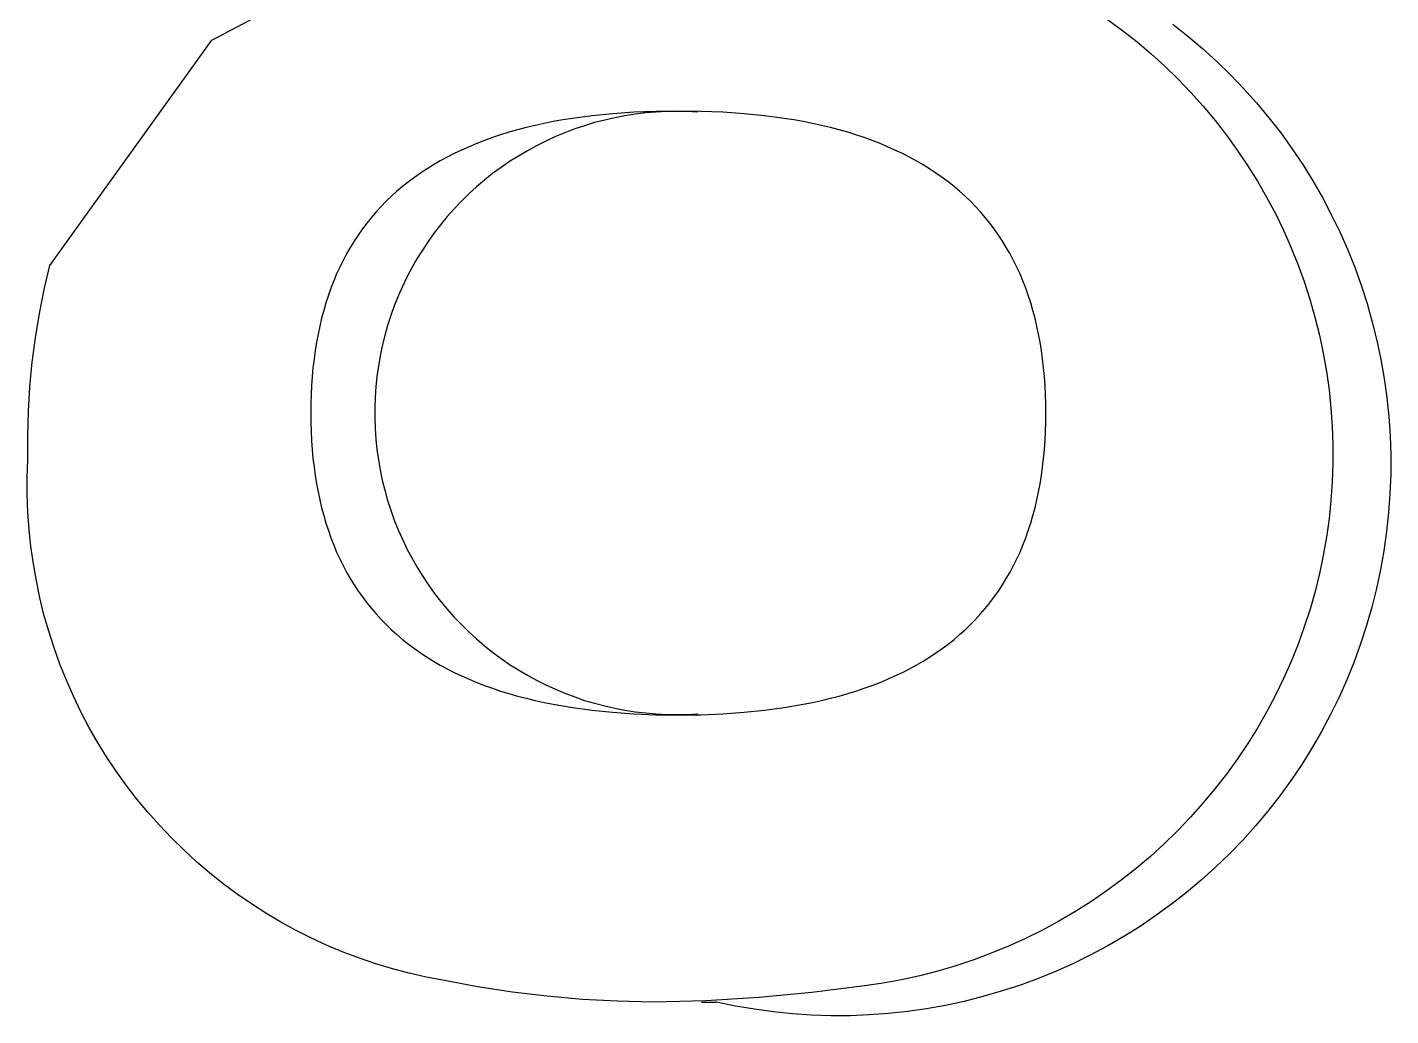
# Model space of a CAD drawing. Header units: millimetres. Extents: x -1893 to 2799, y -925 to 2353.
# Drawn here: x -1082.424 to -1081.142, y 1917.047 to 1917.976 of the extents above; entities that cross this region are included whole.
import ezdxf

# ---------------------------------------------------------------- set-up
doc = ezdxf.new("R2010")
doc.units = ezdxf.units.MM
doc.header["$MEASUREMENT"] = 0
doc.layers.add('Utwórz2D linie widoczne', color=7, linetype='Continuous', true_color=0x000000)

msp = doc.modelspace()

# ---------------------------------------------------------------- linework, layer by layer
at = {"layer": 'Utwórz2D linie widoczne'}
for p, q in [((-1082.2505, 1917.9643), (-1082.1309, 1918.0275)), ((-1081.4079, 1917.9838), (-1081.3939, 1917.9735)), ((-1081.3466, 1917.9794), (-1081.3324, 1917.9682)), ((-1081.3939, 1917.9735), (-1081.3802, 1917.9627)), ((-1081.3324, 1917.9682), (-1081.3186, 1917.9565)), ((-1082.4029, 1917.7523), (-1082.2505, 1917.9643)), ((-1081.3802, 1917.9627), (-1081.3669, 1917.9515)), ((-1081.3186, 1917.9565), (-1081.3052, 1917.9444)), ((-1081.3669, 1917.9515), (-1081.354, 1917.9398)), ((-1081.3052, 1917.9444), (-1081.2922, 1917.9318)), ((-1081.354, 1917.9398), (-1081.3416, 1917.9277)), ((-1081.3416, 1917.9277), (-1081.3295, 1917.9151)), ((-1081.2922, 1917.9318), (-1081.2797, 1917.9187)), ((-1081.3295, 1917.9151), (-1081.3179, 1917.9022)), ((-1081.2797, 1917.9187), (-1081.2677, 1917.9053)), ((-1081.3179, 1917.9022), (-1081.3067, 1917.8888)), ((-1081.2677, 1917.9053), (-1081.2561, 1917.8914)), ((-1081.9204, 1917.8893), (-1081.9293, 1917.8877)), ((-1081.9114, 1917.8908), (-1081.9204, 1917.8893)), ((-1081.8928, 1917.8933), (-1081.9114, 1917.8908)), ((-1081.8735, 1917.8952), (-1081.8928, 1917.8933)), ((-1081.881, 1917.8892), (-1081.8905, 1917.8868)), ((-1081.8715, 1917.8914), (-1081.881, 1917.8892)), ((-1081.8536, 1917.8966), (-1081.8735, 1917.8952)), ((-1081.8619, 1917.8932), (-1081.8715, 1917.8914)), ((-1081.8522, 1917.8947), (-1081.8619, 1917.8932)), ((-1081.833, 1917.8974), (-1081.8536, 1917.8966)), ((-1081.8424, 1917.8959), (-1081.8522, 1917.8947)), ((-1081.8327, 1917.8967), (-1081.8424, 1917.8959)), ((-1081.8117, 1917.8977), (-1081.833, 1917.8974)), ((-1081.8229, 1917.8972), (-1081.8327, 1917.8967)), ((-1081.8131, 1917.8973), (-1081.8229, 1917.8972)), ((-1081.8033, 1917.8971), (-1081.8131, 1917.8973)), ((-1081.7904, 1917.8974), (-1081.8117, 1917.8977)), ((-1081.7935, 1917.8966), (-1081.8033, 1917.8971)), ((-1081.7698, 1917.8966), (-1081.7904, 1917.8974)), ((-1081.7499, 1917.8952), (-1081.7698, 1917.8966)), ((-1081.7307, 1917.8933), (-1081.7499, 1917.8952)), ((-1081.7121, 1917.8908), (-1081.7307, 1917.8933)), ((-1081.7031, 1917.8893), (-1081.7121, 1917.8908)), ((-1081.6942, 1917.8877), (-1081.7031, 1917.8893)), ((-1081.3067, 1917.8888), (-1081.2961, 1917.8751)), ((-1081.2561, 1917.8914), (-1081.245, 1917.8771)), ((-1081.971, 1917.8777), (-1081.9789, 1917.8752)), ((-1081.963, 1917.88), (-1081.971, 1917.8777)), ((-1081.9548, 1917.8821), (-1081.963, 1917.88)), ((-1081.9465, 1917.8841), (-1081.9548, 1917.8821)), ((-1081.938, 1917.886), (-1081.9465, 1917.8841)), ((-1081.9293, 1917.8877), (-1081.938, 1917.886)), ((-1081.9184, 1917.8773), (-1081.9274, 1917.8736)), ((-1081.9092, 1917.8808), (-1081.9184, 1917.8773)), ((-1081.8999, 1917.8839), (-1081.9092, 1917.8808)), ((-1081.8905, 1917.8868), (-1081.8999, 1917.8839)), ((-1081.6855, 1917.886), (-1081.6942, 1917.8877)), ((-1081.677, 1917.8841), (-1081.6855, 1917.886)), ((-1081.6686, 1917.8821), (-1081.677, 1917.8841)), ((-1081.6604, 1917.88), (-1081.6686, 1917.8821)), ((-1081.6524, 1917.8777), (-1081.6604, 1917.88)), ((-1081.6446, 1917.8752), (-1081.6524, 1917.8777)), ((-1081.245, 1917.8771), (-1081.2345, 1917.8625)), ((-1082.0086, 1917.8641), (-1082.0156, 1917.861)), ((-1082.0014, 1917.8671), (-1082.0086, 1917.8641)), ((-1081.9941, 1917.87), (-1082.0014, 1917.8671)), ((-1081.9866, 1917.8727), (-1081.9941, 1917.87)), ((-1081.9789, 1917.8752), (-1081.9866, 1917.8727)), ((-1081.9451, 1917.8651), (-1081.9537, 1917.8604)), ((-1081.9364, 1917.8695), (-1081.9451, 1917.8651)), ((-1081.9274, 1917.8736), (-1081.9364, 1917.8695)), ((-1081.6369, 1917.8727), (-1081.6446, 1917.8752)), ((-1081.6294, 1917.87), (-1081.6369, 1917.8727)), ((-1081.622, 1917.8671), (-1081.6294, 1917.87)), ((-1081.6149, 1917.8641), (-1081.622, 1917.8671)), ((-1081.6079, 1917.861), (-1081.6149, 1917.8641)), ((-1081.2961, 1917.8751), (-1081.2859, 1917.861)), ((-1082.0356, 1917.8508), (-1082.042, 1917.8472)), ((-1082.0291, 1917.8544), (-1082.0356, 1917.8508)), ((-1082.0225, 1917.8578), (-1082.0291, 1917.8544)), ((-1082.0156, 1917.861), (-1082.0225, 1917.8578)), ((-1081.9622, 1917.8554), (-1081.9704, 1917.8501)), ((-1081.9537, 1917.8604), (-1081.9622, 1917.8554)), ((-1081.601, 1917.8578), (-1081.6079, 1917.861)), ((-1081.5944, 1917.8544), (-1081.601, 1917.8578)), ((-1081.5879, 1917.8508), (-1081.5944, 1917.8544)), ((-1081.5815, 1917.8472), (-1081.5879, 1917.8508)), ((-1081.2859, 1917.861), (-1081.2762, 1917.8466)), ((-1081.2345, 1917.8625), (-1081.2244, 1917.8474)), ((-1082.0541, 1917.8394), (-1082.0599, 1917.8353)), ((-1082.0481, 1917.8433), (-1082.0541, 1917.8394)), ((-1082.042, 1917.8472), (-1082.0481, 1917.8433)), ((-1081.9864, 1917.8388), (-1081.9941, 1917.8327)), ((-1081.9785, 1917.8446), (-1081.9864, 1917.8388)), ((-1081.9704, 1917.8501), (-1081.9785, 1917.8446)), ((-1081.5754, 1917.8433), (-1081.5815, 1917.8472)), ((-1081.5694, 1917.8394), (-1081.5754, 1917.8433)), ((-1081.5635, 1917.8353), (-1081.5694, 1917.8394)), ((-1081.2762, 1917.8466), (-1081.267, 1917.8318)), ((-1081.2244, 1917.8474), (-1081.2149, 1917.8321)), ((-1082.0711, 1917.8267), (-1082.0764, 1917.8222)), ((-1082.0656, 1917.8311), (-1082.0711, 1917.8267)), ((-1082.0599, 1917.8353), (-1082.0656, 1917.8311)), ((-1082.0015, 1917.8263), (-1082.0088, 1917.8197)), ((-1081.9941, 1917.8327), (-1082.0015, 1917.8263)), ((-1081.5579, 1917.8311), (-1081.5635, 1917.8353)), ((-1081.5524, 1917.8267), (-1081.5579, 1917.8311)), ((-1081.5471, 1917.8222), (-1081.5524, 1917.8267)), ((-1081.267, 1917.8318), (-1081.2583, 1917.8167)), ((-1081.2149, 1917.8321), (-1081.2059, 1917.8164)), ((-1082.0865, 1917.8128), (-1082.0913, 1917.8078)), ((-1082.0815, 1917.8175), (-1082.0865, 1917.8128)), ((-1082.0764, 1917.8222), (-1082.0815, 1917.8175)), ((-1082.0158, 1917.8128), (-1082.0225, 1917.8057)), ((-1082.0088, 1917.8197), (-1082.0158, 1917.8128)), ((-1081.5419, 1917.8175), (-1081.5471, 1917.8222)), ((-1081.5369, 1917.8128), (-1081.5419, 1917.8175)), ((-1081.5321, 1917.8078), (-1081.5369, 1917.8128)), ((-1081.2583, 1917.8167), (-1081.2501, 1917.8013)), ((-1081.2059, 1917.8164), (-1081.1975, 1917.8004)), ((-1082.096, 1917.8028), (-1082.1004, 1917.7976)), ((-1082.0913, 1917.8078), (-1082.096, 1917.8028)), ((-1082.0225, 1917.8057), (-1082.029, 1917.7984)), ((-1081.5275, 1917.8028), (-1081.5321, 1917.8078)), ((-1081.523, 1917.7976), (-1081.5275, 1917.8028)), ((-1081.2501, 1917.8013), (-1081.2425, 1917.7857)), ((-1081.1975, 1917.8004), (-1081.1896, 1917.7842)), ((-1082.1089, 1917.7868), (-1082.1128, 1917.7811)), ((-1082.1047, 1917.7922), (-1082.1089, 1917.7868)), ((-1082.1004, 1917.7976), (-1082.1047, 1917.7922)), ((-1082.0353, 1917.7908), (-1082.0413, 1917.7831)), ((-1082.029, 1917.7984), (-1082.0353, 1917.7908)), ((-1081.5187, 1917.7922), (-1081.523, 1917.7976)), ((-1081.5146, 1917.7868), (-1081.5187, 1917.7922)), ((-1081.5106, 1917.7811), (-1081.5146, 1917.7868)), ((-1082.1166, 1917.7754), (-1082.1203, 1917.7695)), ((-1082.1128, 1917.7811), (-1082.1166, 1917.7754)), ((-1082.047, 1917.7751), (-1082.0524, 1917.7669)), ((-1082.0413, 1917.7831), (-1082.047, 1917.7751)), ((-1081.5068, 1917.7754), (-1081.5106, 1917.7811)), ((-1081.5032, 1917.7695), (-1081.5068, 1917.7754)), ((-1081.2425, 1917.7857), (-1081.2355, 1917.7698)), ((-1081.1896, 1917.7842), (-1081.1823, 1917.7677)), ((-1082.1237, 1917.7635), (-1082.127, 1917.7573)), ((-1082.1203, 1917.7695), (-1082.1237, 1917.7635)), ((-1082.0524, 1917.7669), (-1082.0576, 1917.7586)), ((-1081.4997, 1917.7635), (-1081.5032, 1917.7695)), ((-1081.4964, 1917.7573), (-1081.4997, 1917.7635)), ((-1081.2355, 1917.7698), (-1081.229, 1917.7536)), ((-1081.1823, 1917.7677), (-1081.1755, 1917.7509)), ((-1082.4082, 1917.7298), (-1082.4029, 1917.7523)), ((-1082.1301, 1917.751), (-1082.1331, 1917.7445)), ((-1082.127, 1917.7573), (-1082.1301, 1917.751)), ((-1082.0624, 1917.7501), (-1082.067, 1917.7414)), ((-1082.0576, 1917.7586), (-1082.0624, 1917.7501)), ((-1081.4933, 1917.751), (-1081.4964, 1917.7573)), ((-1081.4903, 1917.7445), (-1081.4933, 1917.751)), ((-1081.229, 1917.7536), (-1081.223, 1917.7373)), ((-1081.1755, 1917.7509), (-1081.1694, 1917.7339)), ((-1082.1359, 1917.7379), (-1082.1385, 1917.7312)), ((-1082.1331, 1917.7445), (-1082.1359, 1917.7379)), ((-1082.067, 1917.7414), (-1082.0713, 1917.7326)), ((-1081.4876, 1917.7379), (-1081.4903, 1917.7445)), ((-1081.4849, 1917.7312), (-1081.4876, 1917.7379)), ((-1081.223, 1917.7373), (-1081.2177, 1917.7207)), ((-1082.4127, 1917.7072), (-1082.4082, 1917.7298)), ((-1082.1409, 1917.7244), (-1082.1432, 1917.7174)), ((-1082.1385, 1917.7312), (-1082.1409, 1917.7244)), ((-1082.0752, 1917.7236), (-1082.0789, 1917.7145)), ((-1082.0713, 1917.7326), (-1082.0752, 1917.7236)), ((-1081.4825, 1917.7244), (-1081.4849, 1917.7312)), ((-1081.4802, 1917.7174), (-1081.4825, 1917.7244)), ((-1081.1694, 1917.7339), (-1081.1639, 1917.7167)), ((-1082.1453, 1917.7102), (-1082.1473, 1917.7029)), ((-1082.1432, 1917.7174), (-1082.1453, 1917.7102)), ((-1082.0789, 1917.7145), (-1082.0822, 1917.7053)), ((-1081.4781, 1917.7102), (-1081.4802, 1917.7174)), ((-1081.4762, 1917.7029), (-1081.4781, 1917.7102)), ((-1081.2177, 1917.7207), (-1081.2129, 1917.704)), ((-1081.1639, 1917.7167), (-1081.1589, 1917.6993)), ((-1082.4165, 1917.6844), (-1082.4127, 1917.7072)), ((-1082.1473, 1917.7029), (-1082.149, 1917.6955)), ((-1082.0822, 1917.7053), (-1082.0852, 1917.6959)), ((-1081.4744, 1917.6955), (-1081.4762, 1917.7029)), ((-1081.2129, 1917.704), (-1081.2087, 1917.6871)), ((-1081.1589, 1917.6993), (-1081.1546, 1917.6818)), ((-1082.4194, 1917.6615), (-1082.4165, 1917.6844)), ((-1082.1506, 1917.688), (-1082.1521, 1917.6803)), ((-1082.149, 1917.6955), (-1082.1506, 1917.688)), ((-1082.0879, 1917.6865), (-1082.0902, 1917.677)), ((-1082.0852, 1917.6959), (-1082.0879, 1917.6865)), ((-1081.4728, 1917.688), (-1081.4744, 1917.6955)), ((-1081.4713, 1917.6803), (-1081.4728, 1917.688)), ((-1081.2087, 1917.6871), (-1081.2051, 1917.6701)), ((-1082.1533, 1917.6724), (-1082.1544, 1917.6645)), ((-1082.1521, 1917.6803), (-1082.1533, 1917.6724)), ((-1082.0902, 1917.677), (-1082.0922, 1917.6674)), ((-1081.4701, 1917.6724), (-1081.4713, 1917.6803)), ((-1081.469, 1917.6645), (-1081.4701, 1917.6724)), ((-1081.1546, 1917.6818), (-1081.1509, 1917.6641)), ((-1082.4217, 1917.6385), (-1082.4194, 1917.6615)), ((-1082.1544, 1917.6645), (-1082.1554, 1917.6563)), ((-1082.0922, 1917.6674), (-1082.0939, 1917.6577)), ((-1081.4681, 1917.6563), (-1081.469, 1917.6645)), ((-1081.2051, 1917.6701), (-1081.2021, 1917.6529)), ((-1081.1509, 1917.6641), (-1081.1478, 1917.6463)), ((-1082.1561, 1917.6481), (-1082.1567, 1917.6397)), ((-1082.1554, 1917.6563), (-1082.1561, 1917.6481)), ((-1082.0953, 1917.648), (-1082.0963, 1917.6383)), ((-1082.0939, 1917.6577), (-1082.0953, 1917.648)), ((-1081.4673, 1917.6481), (-1081.4681, 1917.6563)), ((-1081.4667, 1917.6397), (-1081.4673, 1917.6481)), ((-1081.2021, 1917.6529), (-1081.1996, 1917.6357)), ((-1081.1478, 1917.6463), (-1081.1453, 1917.6284)), ((-1082.4231, 1917.6155), (-1082.4217, 1917.6385)), ((-1082.1567, 1917.6397), (-1082.1571, 1917.6312)), ((-1082.0963, 1917.6383), (-1082.097, 1917.6285)), ((-1081.4663, 1917.6312), (-1081.4667, 1917.6397)), ((-1081.1996, 1917.6357), (-1081.1978, 1917.6184)), ((-1082.1574, 1917.6225), (-1082.1575, 1917.6137)), ((-1082.1571, 1917.6312), (-1082.1574, 1917.6225)), ((-1082.097, 1917.6285), (-1082.0973, 1917.6187)), ((-1081.466, 1917.6225), (-1081.4663, 1917.6312)), ((-1081.4659, 1917.6137), (-1081.466, 1917.6225)), ((-1081.1453, 1917.6284), (-1081.1434, 1917.6104)), ((-1082.4237, 1917.5924), (-1082.4231, 1917.6155)), ((-1082.1575, 1917.6137), (-1082.1574, 1917.6049)), ((-1082.0973, 1917.6187), (-1082.0973, 1917.6089)), ((-1082.0973, 1917.6089), (-1082.097, 1917.5991)), ((-1081.466, 1917.6049), (-1081.4659, 1917.6137)), ((-1081.1978, 1917.6184), (-1081.1966, 1917.6011)), ((-1081.1434, 1917.6104), (-1081.1422, 1917.5924)), ((-1082.1574, 1917.6049), (-1082.1571, 1917.5963)), ((-1082.1571, 1917.5963), (-1082.1567, 1917.5877)), ((-1082.097, 1917.5991), (-1082.0963, 1917.5893)), ((-1081.4667, 1917.5877), (-1081.4663, 1917.5963)), ((-1081.4663, 1917.5963), (-1081.466, 1917.6049)), ((-1081.1966, 1917.6011), (-1081.196, 1917.5837)), ((-1082.4236, 1917.5694), (-1082.4237, 1917.5924)), ((-1082.1567, 1917.5877), (-1082.1561, 1917.5794)), ((-1082.0963, 1917.5893), (-1082.0953, 1917.5796)), ((-1081.4673, 1917.5794), (-1081.4667, 1917.5877)), ((-1081.196, 1917.5837), (-1081.196, 1917.5663)), ((-1081.1422, 1917.5924), (-1081.1416, 1917.5743)), ((-1082.4241, 1917.5531), (-1082.4236, 1917.5694)), ((-1082.1561, 1917.5794), (-1082.1554, 1917.5711)), ((-1082.1554, 1917.5711), (-1082.1544, 1917.563)), ((-1082.0953, 1917.5796), (-1082.0939, 1917.5698)), ((-1082.0939, 1917.5698), (-1082.0922, 1917.5602)), ((-1081.469, 1917.563), (-1081.4681, 1917.5711)), ((-1081.4681, 1917.5711), (-1081.4673, 1917.5794)), ((-1081.1416, 1917.5743), (-1081.1416, 1917.5562)), ((-1082.1544, 1917.563), (-1082.1533, 1917.555)), ((-1082.0922, 1917.5602), (-1082.0902, 1917.5506)), ((-1081.4701, 1917.555), (-1081.469, 1917.563)), ((-1081.196, 1917.5663), (-1081.1966, 1917.5489)), ((-1081.1416, 1917.5562), (-1081.1423, 1917.5382)), ((-1082.4241, 1917.5368), (-1082.4241, 1917.5531)), ((-1082.1533, 1917.555), (-1082.1521, 1917.5472)), ((-1082.1521, 1917.5472), (-1082.1506, 1917.5395)), ((-1082.0902, 1917.5506), (-1082.0879, 1917.5411)), ((-1081.4728, 1917.5395), (-1081.4713, 1917.5472)), ((-1081.4713, 1917.5472), (-1081.4701, 1917.555)), ((-1081.1966, 1917.5489), (-1081.1978, 1917.5315)), ((-1082.4235, 1917.5205), (-1082.4241, 1917.5368)), ((-1082.1506, 1917.5395), (-1082.149, 1917.532)), ((-1082.149, 1917.532), (-1082.1473, 1917.5246)), ((-1082.0879, 1917.5411), (-1082.0852, 1917.5316)), ((-1082.0852, 1917.5316), (-1082.0822, 1917.5223)), ((-1081.4762, 1917.5246), (-1081.4744, 1917.532)), ((-1081.4744, 1917.532), (-1081.4728, 1917.5395)), ((-1081.1978, 1917.5315), (-1081.1996, 1917.5142)), ((-1081.1423, 1917.5382), (-1081.1436, 1917.5202)), ((-1082.4224, 1917.5043), (-1082.4235, 1917.5205)), ((-1082.1473, 1917.5246), (-1082.1453, 1917.5173)), ((-1082.1453, 1917.5173), (-1082.1432, 1917.5102)), ((-1082.0822, 1917.5223), (-1082.0789, 1917.5131)), ((-1081.4802, 1917.5102), (-1081.4781, 1917.5173)), ((-1081.4781, 1917.5173), (-1081.4762, 1917.5246)), ((-1081.1436, 1917.5202), (-1081.1455, 1917.5022)), ((-1082.4207, 1917.4881), (-1082.4224, 1917.5043)), ((-1082.1432, 1917.5102), (-1082.1409, 1917.5032)), ((-1082.0789, 1917.5131), (-1082.0752, 1917.504)), ((-1081.4825, 1917.5032), (-1081.4802, 1917.5102)), ((-1081.1996, 1917.5142), (-1081.202, 1917.497)), ((-1082.1409, 1917.5032), (-1082.1385, 1917.4963)), ((-1082.1385, 1917.4963), (-1082.1359, 1917.4896)), ((-1082.0752, 1917.504), (-1082.0713, 1917.495)), ((-1082.0713, 1917.495), (-1082.067, 1917.4862)), ((-1081.4876, 1917.4896), (-1081.4849, 1917.4963)), ((-1081.4849, 1917.4963), (-1081.4825, 1917.5032)), ((-1081.202, 1917.497), (-1081.205, 1917.4798)), ((-1081.1455, 1917.5022), (-1081.148, 1917.4843)), ((-1082.4184, 1917.4719), (-1082.4207, 1917.4881)), ((-1082.1359, 1917.4896), (-1082.1331, 1917.483)), ((-1082.1331, 1917.483), (-1082.1301, 1917.4766)), ((-1082.067, 1917.4862), (-1082.0624, 1917.4775)), ((-1081.4933, 1917.4766), (-1081.4903, 1917.483)), ((-1081.4903, 1917.483), (-1081.4876, 1917.4896)), ((-1081.205, 1917.4798), (-1081.2086, 1917.4628)), ((-1081.148, 1917.4843), (-1081.1512, 1917.4665)), ((-1082.4156, 1917.4559), (-1082.4184, 1917.4719)), ((-1082.1301, 1917.4766), (-1082.127, 1917.4703)), ((-1082.127, 1917.4703), (-1082.1237, 1917.4641)), ((-1082.0624, 1917.4775), (-1082.0576, 1917.469)), ((-1082.0576, 1917.469), (-1082.0524, 1917.4606)), ((-1081.4997, 1917.4641), (-1081.4964, 1917.4703)), ((-1081.4964, 1917.4703), (-1081.4933, 1917.4766)), ((-1081.1512, 1917.4665), (-1081.1549, 1917.4488)), ((-1082.4123, 1917.44), (-1082.4156, 1917.4559)), ((-1082.1237, 1917.4641), (-1082.1203, 1917.4581)), ((-1082.1203, 1917.4581), (-1082.1166, 1917.4522)), ((-1082.0524, 1917.4606), (-1082.047, 1917.4525)), ((-1081.5068, 1917.4522), (-1081.5032, 1917.4581)), ((-1081.5032, 1917.4581), (-1081.4997, 1917.4641)), ((-1081.2086, 1917.4628), (-1081.2127, 1917.4459)), ((-1082.4084, 1917.4241), (-1082.4123, 1917.44)), ((-1082.1166, 1917.4522), (-1082.1128, 1917.4464)), ((-1082.1128, 1917.4464), (-1082.1089, 1917.4408)), ((-1082.1089, 1917.4408), (-1082.1047, 1917.4353)), ((-1082.047, 1917.4525), (-1082.0413, 1917.4445)), ((-1082.0413, 1917.4445), (-1082.0353, 1917.4367)), ((-1081.5187, 1917.4353), (-1081.5146, 1917.4408)), ((-1081.5146, 1917.4408), (-1081.5106, 1917.4464)), ((-1081.5106, 1917.4464), (-1081.5068, 1917.4522)), ((-1081.2127, 1917.4459), (-1081.2175, 1917.4292)), ((-1081.1549, 1917.4488), (-1081.1593, 1917.4313)), ((-1082.1047, 1917.4353), (-1082.1004, 1917.43)), ((-1082.1004, 1917.43), (-1082.096, 1917.4248)), ((-1082.0353, 1917.4367), (-1082.029, 1917.4292)), ((-1082.029, 1917.4292), (-1082.0225, 1917.4219)), ((-1081.5275, 1917.4248), (-1081.523, 1917.43)), ((-1081.523, 1917.43), (-1081.5187, 1917.4353)), ((-1081.2175, 1917.4292), (-1081.2229, 1917.4126)), ((-1081.1593, 1917.4313), (-1081.1643, 1917.4139)), ((-1082.4039, 1917.4085), (-1082.4084, 1917.4241)), ((-1082.096, 1917.4248), (-1082.0913, 1917.4197)), ((-1082.0913, 1917.4197), (-1082.0865, 1917.4148)), ((-1082.0865, 1917.4148), (-1082.0815, 1917.41)), ((-1082.0225, 1917.4219), (-1082.0158, 1917.4148)), ((-1082.0158, 1917.4148), (-1082.0088, 1917.4079)), ((-1081.5419, 1917.41), (-1081.5369, 1917.4148)), ((-1081.5369, 1917.4148), (-1081.5321, 1917.4197)), ((-1081.5321, 1917.4197), (-1081.5275, 1917.4248)), ((-1082.3989, 1917.393), (-1082.4039, 1917.4085)), ((-1082.0815, 1917.41), (-1082.0764, 1917.4054)), ((-1082.0764, 1917.4054), (-1082.0711, 1917.4009)), ((-1082.0088, 1917.4079), (-1082.0015, 1917.4013)), ((-1081.5524, 1917.4009), (-1081.5471, 1917.4054)), ((-1081.5471, 1917.4054), (-1081.5419, 1917.41)), ((-1081.2229, 1917.4126), (-1081.2288, 1917.3963)), ((-1081.1643, 1917.4139), (-1081.1699, 1917.3968)), ((-1082.3934, 1917.3776), (-1082.3989, 1917.393)), ((-1082.0711, 1917.4009), (-1082.0656, 1917.3965)), ((-1082.0656, 1917.3965), (-1082.0599, 1917.3923)), ((-1082.0599, 1917.3923), (-1082.0541, 1917.3882)), ((-1082.0015, 1917.4013), (-1081.9941, 1917.3949)), ((-1081.9941, 1917.3949), (-1081.9864, 1917.3888)), ((-1081.9864, 1917.3888), (-1081.9785, 1917.383)), ((-1081.5694, 1917.3882), (-1081.5635, 1917.3923)), ((-1081.5635, 1917.3923), (-1081.5579, 1917.3965)), ((-1081.5579, 1917.3965), (-1081.5524, 1917.4009)), ((-1081.2288, 1917.3963), (-1081.2353, 1917.3801)), ((-1081.1699, 1917.3968), (-1081.1761, 1917.3798)), ((-1082.3873, 1917.3625), (-1082.3934, 1917.3776)), ((-1082.0541, 1917.3882), (-1082.0481, 1917.3842)), ((-1082.0481, 1917.3842), (-1082.042, 1917.3804)), ((-1082.042, 1917.3804), (-1082.0356, 1917.3768)), ((-1082.0356, 1917.3768), (-1082.0291, 1917.3732)), ((-1081.9785, 1917.383), (-1081.9704, 1917.3774)), ((-1081.9704, 1917.3774), (-1081.9622, 1917.3722)), ((-1081.5944, 1917.3732), (-1081.5879, 1917.3768)), ((-1081.5879, 1917.3768), (-1081.5815, 1917.3804)), ((-1081.5815, 1917.3804), (-1081.5754, 1917.3842)), ((-1081.5754, 1917.3842), (-1081.5694, 1917.3882)), ((-1081.2353, 1917.3801), (-1081.2423, 1917.3642)), ((-1081.1761, 1917.3798), (-1081.1829, 1917.363)), ((-1082.0291, 1917.3732), (-1082.0225, 1917.3698)), ((-1082.0225, 1917.3698), (-1082.0156, 1917.3666)), ((-1082.0156, 1917.3666), (-1082.0086, 1917.3634)), ((-1082.0086, 1917.3634), (-1082.0014, 1917.3605)), ((-1081.9622, 1917.3722), (-1081.9537, 1917.3672)), ((-1081.9537, 1917.3672), (-1081.9451, 1917.3625)), ((-1081.622, 1917.3605), (-1081.6149, 1917.3634)), ((-1081.6149, 1917.3634), (-1081.6079, 1917.3666)), ((-1081.6079, 1917.3666), (-1081.601, 1917.3698)), ((-1081.601, 1917.3698), (-1081.5944, 1917.3732)), ((-1081.2423, 1917.3642), (-1081.2499, 1917.3486)), ((-1081.1829, 1917.363), (-1081.1902, 1917.3465)), ((-1082.3808, 1917.3476), (-1082.3873, 1917.3625)), ((-1082.0014, 1917.3605), (-1081.9941, 1917.3576)), ((-1081.9941, 1917.3576), (-1081.9866, 1917.3549)), ((-1081.9866, 1917.3549), (-1081.9789, 1917.3523)), ((-1081.9789, 1917.3523), (-1081.971, 1917.3499)), ((-1081.9451, 1917.3625), (-1081.9364, 1917.3581)), ((-1081.9364, 1917.3581), (-1081.9274, 1917.354)), ((-1081.9274, 1917.354), (-1081.9184, 1917.3502)), ((-1081.9184, 1917.3502), (-1081.9092, 1917.3468)), ((-1081.6524, 1917.3499), (-1081.6446, 1917.3523)), ((-1081.6446, 1917.3523), (-1081.6369, 1917.3549)), ((-1081.6369, 1917.3549), (-1081.6294, 1917.3576)), ((-1081.6294, 1917.3576), (-1081.622, 1917.3605)), ((-1082.3737, 1917.3329), (-1082.3808, 1917.3476)), ((-1081.971, 1917.3499), (-1081.963, 1917.3476)), ((-1081.963, 1917.3476), (-1081.9548, 1917.3455)), ((-1081.9548, 1917.3455), (-1081.9465, 1917.3435)), ((-1081.9465, 1917.3435), (-1081.938, 1917.3416)), ((-1081.938, 1917.3416), (-1081.9293, 1917.3399)), ((-1081.9293, 1917.3399), (-1081.9204, 1917.3383)), ((-1081.9204, 1917.3383), (-1081.9114, 1917.3368)), ((-1081.9092, 1917.3468), (-1081.8999, 1917.3436)), ((-1081.8999, 1917.3436), (-1081.8905, 1917.3408)), ((-1081.8905, 1917.3408), (-1081.881, 1917.3383)), ((-1081.881, 1917.3383), (-1081.8715, 1917.3362)), ((-1081.7121, 1917.3368), (-1081.7031, 1917.3383)), ((-1081.7031, 1917.3383), (-1081.6942, 1917.3399)), ((-1081.6942, 1917.3399), (-1081.6855, 1917.3416)), ((-1081.6855, 1917.3416), (-1081.677, 1917.3435)), ((-1081.677, 1917.3435), (-1081.6686, 1917.3455)), ((-1081.6686, 1917.3455), (-1081.6604, 1917.3476)), ((-1081.6604, 1917.3476), (-1081.6524, 1917.3499)), ((-1081.2499, 1917.3486), (-1081.258, 1917.3332)), ((-1081.1902, 1917.3465), (-1081.1982, 1917.3303)), ((-1082.3661, 1917.3185), (-1082.3737, 1917.3329)), ((-1081.9114, 1917.3368), (-1081.8928, 1917.3343)), ((-1081.8928, 1917.3343), (-1081.8735, 1917.3324)), ((-1081.8735, 1917.3324), (-1081.8536, 1917.331)), ((-1081.8715, 1917.3362), (-1081.8619, 1917.3343)), ((-1081.8619, 1917.3343), (-1081.8522, 1917.3328)), ((-1081.8536, 1917.331), (-1081.833, 1917.3301)), ((-1081.8522, 1917.3328), (-1081.8424, 1917.3317)), ((-1081.8424, 1917.3317), (-1081.8327, 1917.3309)), ((-1081.833, 1917.3301), (-1081.8117, 1917.3299)), ((-1081.8327, 1917.3309), (-1081.8229, 1917.3304)), ((-1081.8229, 1917.3304), (-1081.8131, 1917.3302)), ((-1081.8131, 1917.3302), (-1081.8033, 1917.3304)), ((-1081.8117, 1917.3299), (-1081.7904, 1917.3301)), ((-1081.8033, 1917.3304), (-1081.7935, 1917.331)), ((-1081.7904, 1917.3301), (-1081.7698, 1917.331)), ((-1081.7698, 1917.331), (-1081.7499, 1917.3324)), ((-1081.7499, 1917.3324), (-1081.7307, 1917.3343)), ((-1081.7307, 1917.3343), (-1081.7121, 1917.3368)), ((-1081.258, 1917.3332), (-1081.2667, 1917.3181)), ((-1081.1982, 1917.3303), (-1081.2067, 1917.3143)), ((-1082.358, 1917.3044), (-1082.3661, 1917.3185)), ((-1081.2667, 1917.3181), (-1081.276, 1917.3031)), ((-1081.2067, 1917.3143), (-1081.2157, 1917.2987)), ((-1082.3495, 1917.2905), (-1082.358, 1917.3044)), ((-1081.276, 1917.3031), (-1081.2858, 1917.2885)), ((-1082.3405, 1917.277), (-1082.3495, 1917.2905)), ((-1081.2858, 1917.2885), (-1081.2961, 1917.2742)), ((-1081.2157, 1917.2987), (-1081.2253, 1917.2834)), ((-1082.331, 1917.2637), (-1082.3405, 1917.277)), ((-1081.2961, 1917.2742), (-1081.3069, 1917.2603)), ((-1081.2253, 1917.2834), (-1081.2354, 1917.2684)), ((-1082.321, 1917.2508), (-1082.331, 1917.2637)), ((-1081.2354, 1917.2684), (-1081.246, 1917.2538)), ((-1082.3106, 1917.2383), (-1082.321, 1917.2508)), ((-1081.3069, 1917.2603), (-1081.3182, 1917.2468)), ((-1081.246, 1917.2538), (-1081.2571, 1917.2395)), ((-1082.2998, 1917.2261), (-1082.3106, 1917.2383)), ((-1081.3182, 1917.2468), (-1081.3299, 1917.2337)), ((-1081.2571, 1917.2395), (-1081.2687, 1917.2257)), ((-1082.2886, 1917.2143), (-1082.2998, 1917.2261)), ((-1081.3299, 1917.2337), (-1081.3421, 1917.221)), ((-1081.2687, 1917.2257), (-1081.2808, 1917.2122)), ((-1082.277, 1917.2029), (-1082.2886, 1917.2143)), ((-1081.3421, 1917.221), (-1081.3547, 1917.2087)), ((-1081.2808, 1917.2122), (-1081.2934, 1917.1992)), ((-1082.265, 1917.1919), (-1082.277, 1917.2029)), ((-1081.3677, 1917.1969), (-1081.3812, 1917.1855)), ((-1081.3547, 1917.2087), (-1081.3677, 1917.1969)), ((-1081.2934, 1917.1992), (-1081.3063, 1917.1867)), ((-1082.2526, 1917.1813), (-1082.265, 1917.1919)), ((-1081.3812, 1917.1855), (-1081.395, 1917.1746)), ((-1081.3063, 1917.1867), (-1081.3198, 1917.1746)), ((-1082.2398, 1917.1712), (-1082.2526, 1917.1813)), ((-1082.2268, 1917.1615), (-1082.2398, 1917.1712)), ((-1081.395, 1917.1746), (-1081.4092, 1917.1642)), ((-1081.3198, 1917.1746), (-1081.3336, 1917.1629)), ((-1082.2133, 1917.1522), (-1082.2268, 1917.1615)), ((-1081.4092, 1917.1642), (-1081.4237, 1917.1542)), ((-1081.3336, 1917.1629), (-1081.3478, 1917.1518)), ((-1082.1996, 1917.1434), (-1082.2133, 1917.1522)), ((-1081.4237, 1917.1542), (-1081.4386, 1917.1448)), ((-1081.3478, 1917.1518), (-1081.3624, 1917.1412)), ((-1082.1856, 1917.1351), (-1082.1996, 1917.1434)), ((-1082.1713, 1917.1273), (-1082.1856, 1917.1351)), ((-1081.4538, 1917.1359), (-1081.4693, 1917.1276)), ((-1081.4386, 1917.1448), (-1081.4538, 1917.1359)), ((-1081.3624, 1917.1412), (-1081.3774, 1917.1311)), ((-1082.1568, 1917.12), (-1082.1713, 1917.1273)), ((-1082.142, 1917.1132), (-1082.1568, 1917.12)), ((-1081.4851, 1917.1198), (-1081.5011, 1917.1125)), ((-1081.4693, 1917.1276), (-1081.4851, 1917.1198)), ((-1081.3927, 1917.1215), (-1081.4084, 1917.1124)), ((-1081.3774, 1917.1311), (-1081.3927, 1917.1215)), ((-1082.1269, 1917.1069), (-1082.142, 1917.1132)), ((-1082.1117, 1917.1012), (-1082.1269, 1917.1069)), ((-1081.5011, 1917.1125), (-1081.5174, 1917.1058)), ((-1081.4084, 1917.1124), (-1081.4243, 1917.1039)), ((-1082.0963, 1917.0959), (-1082.1117, 1917.1012)), ((-1082.0807, 1917.0912), (-1082.0963, 1917.0959)), ((-1081.5506, 1917.0941), (-1081.5675, 1917.0891)), ((-1081.5339, 1917.0996), (-1081.5506, 1917.0941)), ((-1081.5174, 1917.1058), (-1081.5339, 1917.0996)), ((-1081.4405, 1917.096), (-1081.457, 1917.0886)), ((-1081.4243, 1917.1039), (-1081.4405, 1917.096)), ((-1082.0649, 1917.0871), (-1082.0807, 1917.0912)), ((-1082.049, 1917.0834), (-1082.0649, 1917.0871)), ((-1082.0331, 1917.0804), (-1082.049, 1917.0834)), ((-1081.6018, 1917.0809), (-1081.6191, 1917.0777)), ((-1081.5846, 1917.0847), (-1081.6018, 1917.0809)), ((-1081.5675, 1917.0891), (-1081.5846, 1917.0847)), ((-1081.4738, 1917.0818), (-1081.4907, 1917.0756)), ((-1081.457, 1917.0886), (-1081.4738, 1917.0818)), ((-1082.0005, 1917.0743), (-1082.0331, 1917.0804)), ((-1081.9678, 1917.0692), (-1082.0005, 1917.0743)), ((-1081.935, 1917.0653), (-1081.9678, 1917.0692)), ((-1081.6861, 1917.0688), (-1081.7359, 1917.0641)), ((-1081.6365, 1917.0751), (-1081.6861, 1917.0688)), ((-1081.6191, 1917.0777), (-1081.6365, 1917.0751)), ((-1081.5079, 1917.07), (-1081.5253, 1917.065)), ((-1081.4907, 1917.0756), (-1081.5079, 1917.07)), ((-1081.902, 1917.0624), (-1081.935, 1917.0653)), ((-1081.8689, 1917.0606), (-1081.902, 1917.0624)), ((-1081.8358, 1917.0599), (-1081.8689, 1917.0606)), ((-1081.7858, 1917.0612), (-1081.8358, 1917.0599)), ((-1081.7899, 1917.0599), (-1081.7757, 1917.0599)), ((-1081.7359, 1917.0641), (-1081.7858, 1917.0612)), ((-1081.758, 1917.0562), (-1081.7757, 1917.0599)), ((-1081.7402, 1917.0532), (-1081.758, 1917.0562)), ((-1081.5605, 1917.0568), (-1081.5783, 1917.0536)), ((-1081.5428, 1917.0605), (-1081.5605, 1917.0568)), ((-1081.5253, 1917.065), (-1081.5428, 1917.0605)), ((-1081.7223, 1917.0507), (-1081.7402, 1917.0532)), ((-1081.7044, 1917.0489), (-1081.7223, 1917.0507)), ((-1081.6863, 1917.0477), (-1081.7044, 1917.0489)), ((-1081.6683, 1917.0471), (-1081.6863, 1917.0477)), ((-1081.6502, 1917.0471), (-1081.6683, 1917.0471)), ((-1081.6321, 1917.0478), (-1081.6502, 1917.0471)), ((-1081.6141, 1917.0491), (-1081.6321, 1917.0478)), ((-1081.5962, 1917.051), (-1081.6141, 1917.0491)), ((-1081.5783, 1917.0536), (-1081.5962, 1917.051))]:
    msp.add_line(p, q, dxfattribs=at)

doc.saveas('drawing.dxf')
